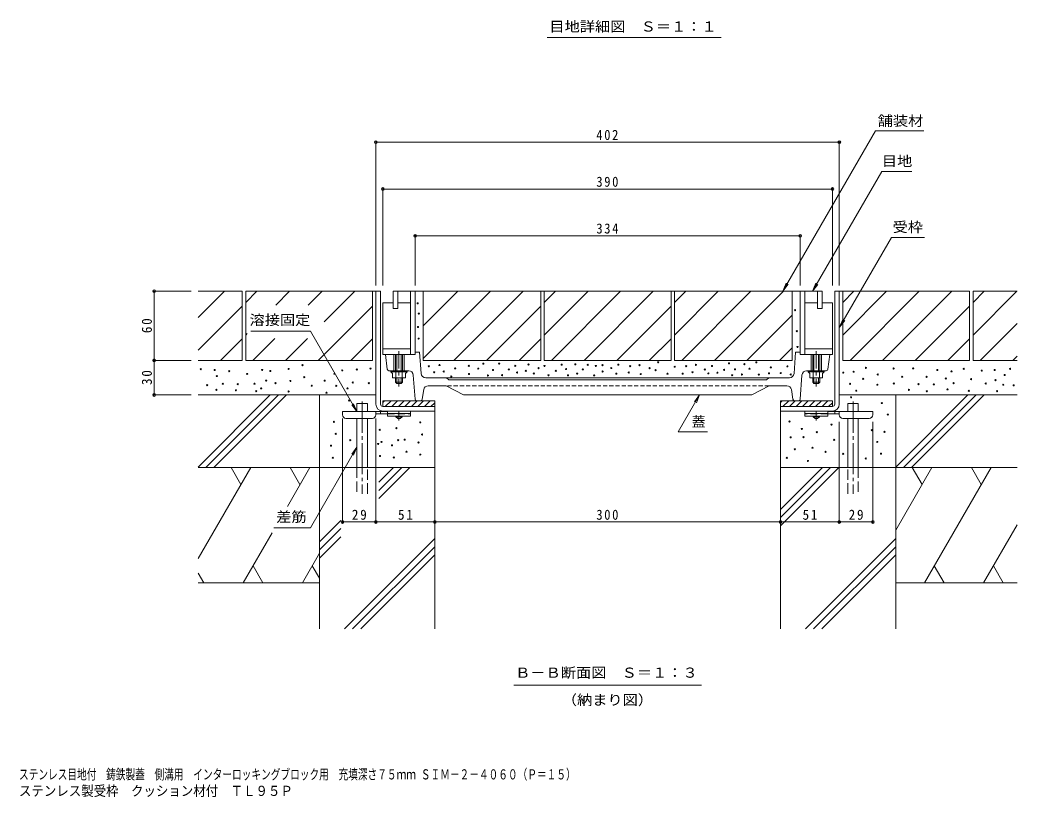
# Model space of a CAD drawing. Units: millimetres at full size, sheet at 1:3. Extents: x -1121 to 1153, y -824 to 816.
# Drawn here: x 192 to 1057, y -824 to -150 of the extents above; entities that cross this region are included whole.
import ezdxf
from ezdxf.enums import TextEntityAlignment as Align

# ---------------------------------------------------------------- set-up
doc = ezdxf.new("R2010")
doc.units = ezdxf.units.MM
doc.header["$LTSCALE"] = 3
doc.header["$PDMODE"] = 32
doc.header["$PDSIZE"] = 2.4
for name, pattern in [('CHAIN1', [8, 5, -1, 1, -1]), ('CHAIN2', [12, 9, -1, 1, -1]), ('DASHED1', [1.8, 1.2, -0.6]), ('DASHED2', [3, 2, -1]), ('DASHED3', [4, 3, -1])]:
    doc.linetypes.add(name, pattern=pattern)
for name, color, linetype, lineweight in [('1-5_1-5ﾚｲﾔ', 2, 'Continuous', 9), ('4-1', 2, 'Continuous', 9), ('4-2', 3, 'Continuous', 9), ('4-4', 7, 'Continuous', 9), ('4-5', 7, 'Continuous', 9), ('4-6', 6, 'Continuous', 5), ('4-9', 3, 'Continuous', 9), ('4-E', 7, 'Continuous', 9), ('F-5_F-5ﾚｲﾔ', 2, 'Continuous', 9)]:
    doc.layers.add(name, color=color, linetype=linetype, lineweight=lineweight)
doc.styles.add('ＭＳ ゴシック', font='')
doc.styles.get('ＭＳ ゴシック').set_extended_font_data('MS Gothic')

msp = doc.modelspace()

# ---------------------------------------------------------------- linework, layer by layer
at = {"layer": '1-5_1-5ﾚｲﾔ', "color": 7}
msp.add_line((800.171, -165.32), (649.236, -165.32), dxfattribs=at)
at = {"layer": '4-1'}
for p, q in [((500.595, -385.434), (504.595, -385.434)), ((500.595, -483.434), (500.595, -385.434)), ((504.595, -483.434), (504.595, -385.434)), ((902.595, -385.434), (898.595, -385.434)), ((898.595, -483.434), (898.595, -385.434)), ((902.595, -483.434), (902.595, -385.434)), ((506.595, -480.434), (506.595, -485.434)), ((551.595, -480.434), (506.595, -480.434)), ((508.062, -480.434), (506.595, -481.901)), ((513.719, -480.434), (508.719, -485.434)), ((519.376, -480.434), (514.376, -485.434)), ((525.033, -480.434), (520.033, -485.434)), ((530.69, -480.434), (525.69, -485.434)), ((536.347, -480.434), (531.347, -485.434)), ((542.003, -480.434), (537.003, -485.434)), ((547.66, -480.434), (542.66, -485.434)), ((551.595, -482.156), (548.317, -485.434)), ((551.595, -480.434), (551.595, -489.434)), ((851.595, -480.434), (896.595, -480.434)), ((851.595, -480.434), (851.595, -489.434)), ((853.062, -480.434), (851.595, -481.901)), ((858.719, -480.434), (853.719, -485.434)), ((864.376, -480.434), (859.376, -485.434)), ((870.033, -480.434), (865.033, -485.434)), ((875.69, -480.434), (870.69, -485.434)), ((881.346, -480.434), (876.346, -485.434)), ((887.003, -480.434), (882.003, -485.434)), ((892.66, -480.434), (887.66, -485.434)), ((896.595, -482.156), (893.317, -485.434)), ((896.595, -480.434), (896.595, -485.434)), ((506.595, -485.434), (551.595, -485.434)), ((506.595, -489.434), (551.595, -489.434)), ((896.595, -485.434), (851.595, -485.434)), ((896.626, -489.434), (851.595, -489.434))]:
    msp.add_line(p, q, dxfattribs=at)
for centre, radius, start, end in [((506.595, -483.434), 6, 180, 270), ((506.595, -483.434), 2, 180, 270), ((896.595, -483.434), 2, 270, 0), ((896.595, -483.434), 6, 270, 0)]:
    msp.add_arc(centre, radius, start, end, dxfattribs=at)
at = {"layer": '4-2'}
for p, q in [((515.595, -400.434), (515.595, -385.434)), ((515.595, -385.434), (887.595, -385.434)), ((519.595, -400.434), (519.595, -385.434)), ((530.595, -440.434), (530.595, -385.434)), ((534.595, -440.434), (534.595, -385.434)), ((868.595, -440.434), (868.595, -385.434)), ((872.595, -440.434), (872.595, -385.434)), ((883.595, -400.434), (883.595, -385.434)), ((887.595, -400.434), (887.595, -385.434)), ((506.595, -395.434), (506.595, -435.434)), ((515.595, -395.434), (506.595, -395.434)), ((530.595, -395.434), (519.595, -395.434)), ((872.595, -395.434), (883.595, -395.434)), ((887.595, -395.434), (896.595, -395.434)), ((896.595, -395.434), (896.595, -435.434)), ((519.595, -400.434), (515.595, -400.434)), ((883.595, -400.434), (887.595, -400.434)), ((530.595, -435.434), (506.595, -435.434)), ((510.431, -453.12), (508.845, -440.434)), ((516.095, -440.434), (516.095, -454.434)), ((517.595, -440.434), (517.595, -454.434)), ((518.595, -454.434), (518.595, -440.434)), ((522.595, -454.434), (522.595, -440.434)), ((523.595, -440.434), (523.595, -454.434)), ((525.095, -440.434), (525.095, -454.434)), ((538.465, -438.434), (534.595, -438.434)), ((539.837, -456.733), (538.465, -438.434)), ((863.353, -456.733), (864.725, -438.434)), ((868.595, -438.434), (864.725, -438.434)), ((872.595, -435.434), (896.595, -435.434)), ((878.095, -440.434), (878.095, -454.434)), ((879.595, -440.434), (879.595, -454.434)), ((880.595, -454.434), (880.595, -440.434)), ((884.595, -454.434), (884.595, -440.434)), ((885.595, -440.434), (885.595, -454.434)), ((887.095, -440.434), (887.095, -454.434)), ((892.759, -453.12), (894.345, -440.434)), ((511.919, -454.434), (529.013, -454.434)), ((513.595, -454.434), (513.595, -455.234)), ((527.595, -455.234), (513.595, -455.234)), ((513.595, -455.234), (515.07, -456.834)), ((515.07, -456.834), (515.07, -460.434)), ((517.832, -455.234), (517.832, -460.434)), ((523.357, -455.234), (523.357, -460.434)), ((527.595, -455.234), (526.12, -456.834)), ((527.595, -454.434), (527.595, -455.234)), ((534.495, -479.041), (533.003, -458.149)), ((868.694, -479.041), (870.187, -458.149)), ((891.271, -454.434), (874.177, -454.434)), ((875.595, -454.434), (875.595, -455.234)), ((875.595, -455.234), (889.595, -455.234)), ((875.595, -455.234), (877.07, -456.834)), ((879.833, -455.234), (879.833, -460.434)), ((885.358, -455.234), (885.358, -460.434)), ((889.595, -455.234), (888.12, -456.834)), ((888.12, -456.834), (888.12, -460.434)), ((889.595, -454.434), (889.595, -455.234)), ((517.595, -460.434), (517.595, -464.434)), ((523.595, -464.434), (517.595, -464.434)), ((518.595, -465.434), (517.595, -464.434)), ((518.595, -465.434), (518.595, -460.434)), ((522.595, -465.434), (518.595, -465.434)), ((522.595, -460.434), (522.595, -465.434)), ((523.595, -464.434), (522.595, -465.434)), ((523.595, -460.434), (523.595, -464.434)), ((859.364, -460.434), (543.826, -460.434)), ((563.821, -462.215), (561.869, -460.653)), ((838.744, -462.434), (564.446, -462.434)), ((839.369, -462.215), (841.321, -460.653)), ((879.595, -460.434), (879.595, -464.434)), ((879.595, -464.434), (885.595, -464.434)), ((879.595, -464.434), (880.595, -465.434)), ((880.595, -460.434), (880.595, -465.434)), ((880.595, -465.434), (884.595, -465.434)), ((884.595, -465.434), (884.595, -460.434)), ((884.595, -465.434), (885.595, -464.434)), ((885.595, -460.434), (885.595, -464.434)), ((542.073, -470.826), (540.791, -479.162)), ((546.027, -467.434), (561.595, -467.434)), ((561.595, -467.434), (576.595, -475.434)), ((826.595, -475.434), (576.595, -475.434)), ((841.595, -467.434), (826.595, -475.434)), ((841.595, -467.434), (857.163, -467.434)), ((861.117, -470.826), (862.399, -479.162)), ((539.308, -480.434), (535.992, -480.434)), ((863.882, -480.434), (867.198, -480.434))]:
    msp.add_line(p, q, dxfattribs=at)
at = {"layer": '4-2', "linetype": 'CHAIN1'}
for p, q in [((520.595, -437.434), (520.595, -468.227)), ((882.595, -437.434), (882.595, -468.227))]:
    msp.add_line(p, q, dxfattribs=at)
at = {"layer": '4-2', "linetype": 'DASHED1'}
msp.add_line((841.595, -467.434), (561.595, -467.434), dxfattribs=at)
at = {"layer": '4-2'}
for points in [[(534.595, -440.434), (506.595, -440.434), (506.595, -435.434)], [(868.595, -440.434), (896.595, -440.434), (896.595, -435.434)], [(526.12, -456.834), (526.12, -460.434), (515.07, -460.434)], [(877.07, -456.834), (877.07, -460.434), (888.12, -460.434)]]:
    msp.add_lwpolyline(points, dxfattribs=at)
for centre, radius, start, end in [((511.919, -452.934), 1.5, 187.12668, 270), ((529.013, -458.434), 4, 4.08583, 90), ((543.826, -456.434), 4, 184.28883, 270), ((859.364, -456.434), 4, 270, 355.71117), ((874.177, -458.434), 4, 90, 175.91417), ((891.271, -452.934), 1.5, 270, 352.87332), ((561.244, -461.434), 1, 51.33894, 90), ((564.446, -461.434), 1, 231.33894, 270), ((838.744, -461.434), 1, 270, 308.66106), ((841.946, -461.434), 1, 90, 128.66106), ((546.027, -471.434), 4, 90, 171.254), ((857.163, -471.434), 4, 8.746, 90), ((535.992, -478.934), 1.5, 184.0858, 270), ((539.308, -478.934), 1.5, 270, 351.25363), ((863.882, -478.934), 1.5, 188.74637, 270), ((867.198, -478.934), 1.5, 270, 355.9142)]:
    msp.add_arc(centre, radius, start, end, dxfattribs=at)
at = {"layer": '4-4'}
for p, q in [((500.595, -255.176), (500.595, -380.434)), ((500.595, -256.076), (902.595, -256.076)), ((902.595, -255.176), (902.595, -380.434)), ((506.595, -295.812), (506.595, -380.434)), ((896.595, -296.712), (506.595, -296.712)), ((896.595, -295.812), (896.595, -380.434)), ((534.595, -336.395), (534.595, -380.434)), ((534.595, -337.295), (868.595, -337.295)), ((868.595, -336.395), (868.595, -380.434)), ((307.229, -385.434), (340.395, -385.434)), ((308.129, -385.434), (308.129, -445.434)), ((307.229, -445.434), (340.395, -445.434)), ((308.129, -445.434), (308.129, -475.434)), ((307.229, -475.434), (340.395, -475.434)), ((471.595, -586.582), (471.595, -495.934)), ((500.595, -586.582), (500.595, -495.934)), ((902.595, -586.582), (902.595, -498.734)), ((931.595, -586.582), (931.595, -498.734)), ((471.595, -585.682), (500.595, -585.682)), ((500.595, -585.682), (551.595, -585.682)), ((551.595, -585.682), (851.595, -585.682)), ((851.595, -585.682), (902.595, -585.682)), ((902.595, -585.682), (931.595, -585.682))]:
    msp.add_line(p, q, dxfattribs=at)
for p in [(500.595, -256.076), (902.595, -256.076), (506.595, -296.712), (896.595, -296.712), (534.595, -337.295), (868.595, -337.295), (308.129, -385.434), (308.129, -445.434), (308.129, -475.434), (471.595, -585.682), (500.595, -585.682), (551.595, -585.682), (851.595, -585.682), (902.595, -585.682), (931.595, -585.682)]:
    msp.add_point(p, dxfattribs=at)
at = {"layer": '4-5'}
for p, q in [((933.999, -246.229), (853.66, -385.379)), ((975.923, -246.229), (933.999, -246.229)), ((965.424, -281.514), (939.423, -281.514)), ((976.42, -338.761), (947.823, -338.761)), ((853.66, -385.379), (856.53, -378.45)), ((853.66, -385.379), (858.226, -379.429)), ((879.424, -385.435), (883.99, -379.485)), ((902.797, -416.748), (907.363, -410.798)), ((443.728, -419.943), (392.061, -419.943)), ((484.136, -489.934), (443.728, -419.943)), ((781.442, -475.434), (762.894, -507.561)), ((781.442, -475.434), (776.877, -481.384)), ((781.442, -475.434), (778.572, -482.363)), ((484.136, -489.934), (479.571, -483.984)), ((484.136, -489.934), (481.266, -483.005)), ((762.894, -507.561), (788.235, -507.561)), ((484.136, -520.82), (443.75, -590.771)), ((484.136, -520.82), (479.571, -526.77)), ((484.136, -520.82), (481.266, -527.749)), ((443.75, -590.771), (412.081, -590.771)), ((620.288, -727.423), (782.902, -727.423))]:
    msp.add_line(p, q, dxfattribs=at)
for points in [[(939.423, -281.514), (879.424, -385.435), (882.294, -378.506)], [(947.823, -338.761), (902.797, -416.748), (905.667, -409.819)]]:
    msp.add_lwpolyline(points, dxfattribs=at)
at = {"layer": '4-6'}
for p, q in [((346.395, -537.996), (408.957, -475.434)), ((500.595, -475.434), (346.395, -475.434)), ((353.028, -538.434), (416.028, -475.434)), ((360.099, -538.434), (423.099, -475.434)), ((451.595, -538.434), (451.595, -475.434)), ((902.595, -475.434), (1056.795, -475.434)), ((951.595, -538.434), (951.595, -475.434)), ((951.595, -537.996), (1014.157, -475.434)), ((958.228, -538.434), (1021.228, -475.434)), ((965.299, -538.434), (1028.299, -475.434)), ((484.136, -489.934), (484.136, -482.934)), ((910.053, -482.934), (919.053, -482.934)), ((910.053, -489.934), (910.053, -482.934)), ((919.053, -489.934), (919.053, -482.934)), ((551.595, -489.434), (551.595, -678.434)), ((851.595, -489.434), (851.595, -678.434)), ((484.136, -538.434), (484.136, -495.734)), ((493.137, -538.434), (493.137, -495.734)), ((910.053, -538.434), (910.053, -495.734)), ((919.053, -538.434), (919.053, -495.734)), ((391.921, -538.434), (346.395, -617.288)), ((374.874, -538.434), (383.397, -553.198)), ((443.223, -538.434), (423.733, -572.193)), ((426.176, -538.434), (434.699, -553.198)), ((451.595, -538.434), (451.595, -678.434)), ((503.148, -551.244), (515.957, -538.434)), ((503.148, -558.315), (523.028, -538.434)), ((503.148, -565.386), (530.099, -538.434)), ((851.595, -574.814), (887.975, -538.434)), ((851.595, -581.885), (895.046, -538.434)), ((851.595, -588.956), (902.117, -538.434)), ((982.926, -538.434), (951.595, -592.702)), ((951.595, -538.434), (951.595, -678.434)), ((965.879, -538.434), (974.403, -553.198)), ((1034.228, -538.434), (976.493, -638.434)), ((1017.181, -538.434), (1025.705, -553.198)), ((451.595, -602.796), (470.028, -584.363)), ((1056.795, -588.206), (1027.796, -638.434)), ((410.475, -595.156), (385.488, -638.434)), ((451.595, -609.867), (470.028, -591.434)), ((451.595, -616.939), (470.028, -598.505)), ((473.237, -678.434), (551.595, -600.076)), ((873.237, -678.434), (951.595, -600.076)), ((451.595, -612.791), (436.79, -638.434)), ((480.308, -678.434), (551.595, -607.147)), ((880.308, -678.434), (951.595, -607.147)), ((487.379, -678.434), (551.595, -614.218)), ((887.379, -678.434), (951.595, -614.218)), ((346.395, -630.054), (351.233, -638.434)), ((394.012, -623.671), (402.536, -638.434)), ((445.314, -623.671), (451.595, -634.55)), ((985.017, -623.671), (993.541, -638.434)), ((1036.319, -623.671), (1044.843, -638.434)), ((451.595, -638.434), (346.395, -638.434)), ((951.595, -638.434), (1056.795, -638.434))]:
    msp.add_line(p, q, dxfattribs=at)
at = {"layer": '4-6', "linetype": 'CHAIN2'}
for p, q in [((488.637, -481.241), (488.637, -561.101)), ((914.553, -481.241), (914.553, -561.101))]:
    msp.add_line(p, q, dxfattribs=at)
at = {"layer": '4-6', "linetype": 'DASHED3'}
for p, q in [((484.136, -538.434), (484.136, -561.101)), ((493.137, -561.101), (493.137, -538.434)), ((910.053, -561.101), (910.053, -538.434)), ((919.053, -538.434), (919.053, -561.101))]:
    msp.add_line(p, q, dxfattribs=at)
at = {"layer": '4-6'}
for points in [[(493.137, -489.934), (493.137, -482.934), (484.136, -482.934)], [(551.595, -538.434), (451.595, -538.434), (346.395, -538.434)], [(851.595, -538.434), (951.595, -538.434), (1056.795, -538.434)]]:
    msp.add_lwpolyline(points, dxfattribs=at)
at = {"layer": '4-9', "color": 4}
for p, q in [((471.595, -492.734), (471.595, -489.934)), ((471.595, -489.934), (510.595, -489.934)), ((500.59, -491.934), (510.595, -491.934)), ((500.595, -492.734), (500.595, -489.934)), ((504.595, -491.934), (504.595, -489.934)), ((931.595, -489.934), (892.595, -489.934)), ((902.6, -491.934), (892.595, -491.934)), ((898.595, -491.934), (898.595, -489.934)), ((902.595, -492.734), (902.595, -489.934)), ((931.595, -492.734), (931.595, -489.934)), ((497.595, -495.734), (474.595, -495.734)), ((905.595, -495.734), (928.595, -495.734))]:
    msp.add_line(p, q, dxfattribs=at)
at = {"layer": '4-9'}
for p, q in [((510.595, -489.434), (530.595, -489.434)), ((510.595, -489.434), (510.595, -493.934)), ((510.595, -491.434), (530.595, -491.434)), ((530.595, -489.434), (530.595, -493.934)), ((872.595, -489.434), (872.595, -493.934)), ((892.595, -489.434), (872.595, -489.434)), ((892.595, -491.434), (872.595, -491.434)), ((892.595, -489.434), (892.595, -493.934)), ((510.595, -493.934), (530.595, -493.934)), ((892.595, -493.934), (872.595, -493.934))]:
    msp.add_line(p, q, dxfattribs=at)
at = {"layer": '4-9', "linetype": 'DASHED2'}
for p, q in [((510.595, -491.934), (530.595, -491.934)), ((892.595, -491.934), (872.595, -491.934))]:
    msp.add_line(p, q, dxfattribs=at)
at = {"layer": '4-9', "color": 4, "linetype": 'CHAIN1'}
for p, q in [((520.595, -497.482), (520.595, -489.434)), ((882.595, -497.482), (882.595, -489.434))]:
    msp.add_line(p, q, dxfattribs=at)
at = {"layer": '4-9', "color": 2}
for p, q in [((517.845, -494.434), (517.845, -493.934)), ((519.595, -495.934), (517.845, -494.434)), ((523.345, -494.434), (517.845, -494.434)), ((521.595, -495.934), (519.595, -495.934)), ((523.345, -494.434), (521.595, -495.934)), ((523.345, -494.434), (523.345, -493.934)), ((879.845, -494.434), (879.845, -493.934)), ((879.845, -494.434), (881.595, -495.934)), ((879.845, -494.434), (885.345, -494.434)), ((881.595, -495.934), (883.595, -495.934)), ((883.595, -495.934), (885.345, -494.434)), ((885.345, -494.434), (885.345, -493.934))]:
    msp.add_line(p, q, dxfattribs=at)
at = {"layer": '4-9', "color": 4}
for centre, start, end in [((474.595, -492.734), 180, 270), ((497.595, -492.734), 270, 0), ((905.595, -492.734), 180, 270), ((928.595, -492.734), 270, 0)]:
    msp.add_arc(centre, 3, start, end, dxfattribs=at)
at = {"layer": '4-E', "color": 2}
for p, q in [((346.395, -385.434), (384.595, -385.434)), ((346.395, -408.227), (369.188, -385.434)), ((384.595, -385.434), (384.595, -445.434)), ((387.595, -395.174), (397.335, -385.434)), ((387.595, -385.434), (497.595, -385.434)), ((387.595, -385.434), (387.595, -445.434)), ((413.651, -397.402), (425.619, -385.434)), ((441.935, -397.402), (453.903, -385.434)), ((455.606, -412.016), (482.188, -385.434)), ((497.595, -385.434), (497.595, -445.434)), ((497.595, -385.434), (500.595, -385.434)), ((541.465, -385.434), (541.465, -445.434)), ((541.465, -385.434), (568.595, -385.434)), ((541.465, -385.434), (618.595, -385.434)), ((541.465, -443.873), (599.904, -385.434)), ((541.465, -415.589), (571.619, -385.434)), ((541.465, -385.434), (643.595, -385.434)), ((568.188, -445.434), (628.188, -385.434)), ((643.595, -385.434), (643.595, -445.434)), ((646.595, -395.174), (656.335, -385.434)), ((646.595, -423.458), (684.619, -385.434)), ((646.595, -385.434), (756.595, -385.434)), ((652.904, -445.434), (712.904, -385.434)), ((681.188, -445.434), (741.188, -385.434)), ((756.595, -385.434), (756.595, -445.434)), ((759.595, -395.174), (769.335, -385.434)), ((759.595, -423.458), (797.619, -385.434)), ((759.595, -385.434), (861.725, -385.434)), ((765.904, -445.434), (825.904, -385.434)), ((794.188, -445.434), (854.188, -385.434)), ((861.725, -385.434), (861.725, -445.434)), ((902.595, -385.434), (1015.595, -385.434)), ((905.595, -395.174), (915.335, -385.434)), ((905.595, -423.458), (943.619, -385.434)), ((911.904, -445.434), (971.904, -385.434)), ((940.188, -445.434), (1000.188, -385.434)), ((1015.595, -385.434), (1015.595, -445.434)), ((1018.595, -395.174), (1028.335, -385.434)), ((1018.595, -385.434), (1018.595, -445.434)), ((1018.595, -385.434), (1056.795, -385.434)), ((1018.595, -423.458), (1056.619, -385.434)), ((346.395, -436.511), (384.595, -398.311)), ((450.472, -445.434), (497.595, -398.311)), ((596.472, -445.434), (643.595, -398.311)), ((709.472, -445.434), (756.595, -398.311)), ((822.472, -445.434), (861.725, -406.181)), ((968.472, -445.434), (1015.595, -398.311)), ((1024.904, -445.434), (1056.795, -413.543)), ((387.595, -423.458), (388.899, -422.154)), ((365.756, -445.434), (384.595, -426.595)), ((393.903, -445.434), (412.977, -426.361)), ((422.188, -445.434), (441.261, -426.361)), ((478.756, -445.434), (497.595, -426.595)), ((624.756, -445.434), (643.595, -426.595)), ((737.756, -445.434), (756.595, -426.595)), ((996.756, -445.434), (1015.595, -426.595)), ((850.756, -445.434), (861.725, -434.465)), ((346.395, -445.434), (384.595, -445.434)), ((387.595, -445.434), (497.595, -445.434)), ((541.465, -445.434), (643.595, -445.434)), ((1018.595, -445.434), (1056.795, -445.434)), ((1053.188, -445.434), (1056.795, -441.827))]:
    msp.add_line(p, q, dxfattribs=at)
for points in [[(646.595, -385.434), (646.595, -445.434), (756.595, -445.434)], [(759.595, -385.434), (759.595, -445.434), (861.725, -445.434)], [(905.595, -385.434), (905.595, -445.434), (1015.595, -445.434)]]:
    msp.add_lwpolyline(points, dxfattribs=at)
at = {"layer": '4-E'}
for centre in [(536.807, -395.986), (537.83, -404.857), (864.222, -401.871), (537.148, -416.457), (865.757, -420.125), (537.66, -426.522), (866.269, -433.772), (436.93, -449.532), (555.742, -449.466), (581.161, -450.149), (593.796, -448.337), (607.515, -448.283), (621.495, -450.114), (632.979, -448.949), (646.808, -450.251), (661.786, -449.142), (673.548, -448.92), (684.31, -449.253), (691.301, -450.281), (697.126, -449.615), (710.883, -449.113), (729.19, -449.557), (745.49, -447.078), (778.233, -449.245), (792.089, -450.261), (806.903, -447.931), (820.242, -448.658), (830.615, -447.078), (348.609, -453.09), (360.721, -453.772), (373.344, -454.796), (388.868, -457.184), (401.833, -453.772), (408.998, -454.625), (424.863, -452.834), (464.641, -457.022), (471.378, -454.142), (484.073, -453.388), (495.943, -452.549), (546.485, -450.585), (551.136, -455.778), (559.356, -455.142), (569.39, -452.366), (581.331, -457.314), (589.358, -452.553), (597.79, -458.544), (602.19, -453.776), (610.012, -458.269), (615.837, -453.276), (622.993, -455.939), (630.649, -454.441), (637.639, -456.771), (641.704, -452.248), (650.247, -458.351), (656.683, -454.467), (665.559, -452.914), (667.223, -458.351), (675.212, -456.908), (680.094, -453.247), (689.858, -458.462), (697.292, -455.107), (704.78, -452.109), (709.108, -456.991), (719.87, -455.992), (721.09, -450.445), (730.3, -457.324), (738.066, -452.22), (743.273, -453.902), (753.508, -456.972), (759.77, -450.962), (766.644, -456.972), (769.714, -450.49), (775.162, -455.728), (785.912, -453.364), (789.019, -456.744), (796.838, -456.119), (802.601, -453.651), (809.633, -458.337), (812.054, -453.179), (818.162, -457.655), (824.617, -452.625), (832.833, -457.825), (841.546, -456.647), (843.239, -451.513), (851.769, -456.461), (857.569, -450.66), (860.449, -457.742), (906.017, -456.075), (915.029, -455.303), (925.692, -451.91), (935.927, -457.71), (949.688, -452.478), (966.634, -452.365), (987.673, -453.729), (999.956, -454.98), (1010.533, -452.819), (1026.17, -454.298), (1037.316, -453.729), (1046.073, -458.165), (1050.735, -452.706), (354.238, -466.908), (362.597, -459.06), (367.715, -465.713), (380.68, -466.055), (395.254, -465.672), (405.416, -462.984), (413.515, -465.237), (426.398, -463.325), (438.466, -460.024), (444.917, -467.393), (456.153, -463.013), (466.176, -467.513), (480.476, -464.605), (494.386, -465.237), (565.978, -459.361), (911.931, -465.756), (923.304, -461.463), (935.586, -466.581), (949.916, -465.557), (957.081, -459.643), (971.297, -466.126), (978.348, -459.757), (984.603, -466.239), (995.066, -461.122), (1001.776, -465.216), (1016.901, -461.69), (1029.582, -465.557), (1038.112, -462.6), (1044.822, -466.581), (1053.806, -467.035), (362.146, -470.943), (379.122, -471.387), (396.763, -472.164), (400.98, -469.723), (424.835, -472.497), (457.688, -473.504), (475.875, -469.753), (917.292, -471.752), (963.012, -471.023), (978.546, -472.244), (996.409, -470.579), (1014.939, -471.911), (1039.459, -472.133), (477.41, -480.245), (912.798, -477.493), (939.511, -482.486), (944.753, -492.472), (464.142, -498.712), (539.035, -499.212), (859.374, -498.464), (895.823, -501.21), (465.677, -509.204), (503.835, -505.702), (518.315, -504.205), (540.571, -509.703), (870.109, -504.954), (883.091, -507.701), (930.773, -505.953), (941.757, -507.451), (461.645, -519.433), (478.371, -514.69), (502.587, -517.935), (505.371, -516.194), (514.57, -519.183), (519.85, -514.696), (525.554, -514.19), (537.537, -516.687), (860.373, -512.194), (871.491, -512.034), (898.069, -514.441), (935.516, -516.188), (527.09, -524.682), (539.073, -527.178), (863.946, -522.574), (879.368, -521.243), (890.686, -524.793), (905.886, -526.569), (938.729, -526.347), (463.18, -529.924), (504.122, -528.426), (516.105, -529.675), (857.067, -530.008), (875.374, -532.671), (925.525, -530.563)]:
    msp.add_circle(centre, 0.5, dxfattribs=at)

# ---------------------------------------------------------------- texts
at = {"layer": '1-5_1-5ﾚｲﾔ', "style": 'ＭＳ ゴシック', "width": 1.1}
msp.add_text('目地詳細図\u3000Ｓ＝１：１', height=8.798, dxfattribs=at).set_placement((651.046, -162.741), align=Align.BOTTOM_LEFT)
at = {"layer": '4-4', "color": 2, "char_height": 8.798, "attachment_point": 7, "style": 'ＭＳ ゴシック'}
for s, insert in [('\\T1.27;\\W0.9;402', (691.845, -254.276)), ('\\T1.27;\\W0.9;390', (691.845, -294.912)), ('\\T1.27;\\W0.9;334', (691.845, -335.495)), ('\\T1.27;\\W0.95;29', (479.72, -583.882)), ('\\T1.27;\\W0.95;51', (519.72, -583.882)), ('\\T1.27;\\W0.9;300', (691.845, -583.882)), ('\\T1.27;\\W0.95;51', (870.72, -583.882)), ('\\T1.27;\\W0.95;29', (910.72, -583.882))]:
    msp.add_mtext(s, dxfattribs=dict(at, insert=insert))
at = {"layer": '4-4', "color": 2, "char_height": 8.798, "attachment_point": 7, "rotation": 90, "style": 'ＭＳ ゴシック'}
for s, insert in [('\\T1.27;\\W0.95;60', (306.329, -421.809)), ('\\T1.27;\\W0.95;30', (306.329, -466.809))]:
    msp.add_mtext(s, dxfattribs=dict(at, insert=insert))
at = {"layer": '4-5', "color": 2, "style": 'ＭＳ ゴシック', "width": 1.1}
for s, p in [('舗装材', (935.847, -244.554)), ('目地', (939.562, -279.507)), ('受枠', (948.825, -336.753)), ('溶接固定', (390.942, -417.374)), ('差筋', (414.06, -588.201)), ('Ｂ－Ｂ断面図\u3000Ｓ＝１：３', (621.357, -723.467)), ('（納まり図）', (661.845, -747.146))]:
    msp.add_text(s, height=8.798, dxfattribs=at).set_placement(p, align=Align.BOTTOM_LEFT)
at = {"layer": '4-5', "color": 2, "style": 'ＭＳ ゴシック'}
msp.add_text('蓋', height=8.798, dxfattribs=at).set_placement((774.548, -505.68), align=Align.BOTTOM_LEFT)
at = {"layer": 'F-5_F-5ﾚｲﾔ', "style": 'ＭＳ ゴシック'}
for s, width, p in [('ステンレス目地付\u3000鋳鉄製蓋\u3000側溝用\u3000インターロッキングブロック用\u3000充填深さ７５ｍｍ ＳＩＭ－２－４０６０（Ｐ＝１５）', 0.7, (190.916, -811.723)), ('ステンレス製受枠\u3000クッション材付\u3000ＴＬ９５Ｐ', 0.9, (190.916, -826.038))]:
    msp.add_text(s, height=8.798, dxfattribs=dict(at, width=width)).set_placement(p, align=Align.BOTTOM_LEFT)

doc.saveas('drawing.dxf')
